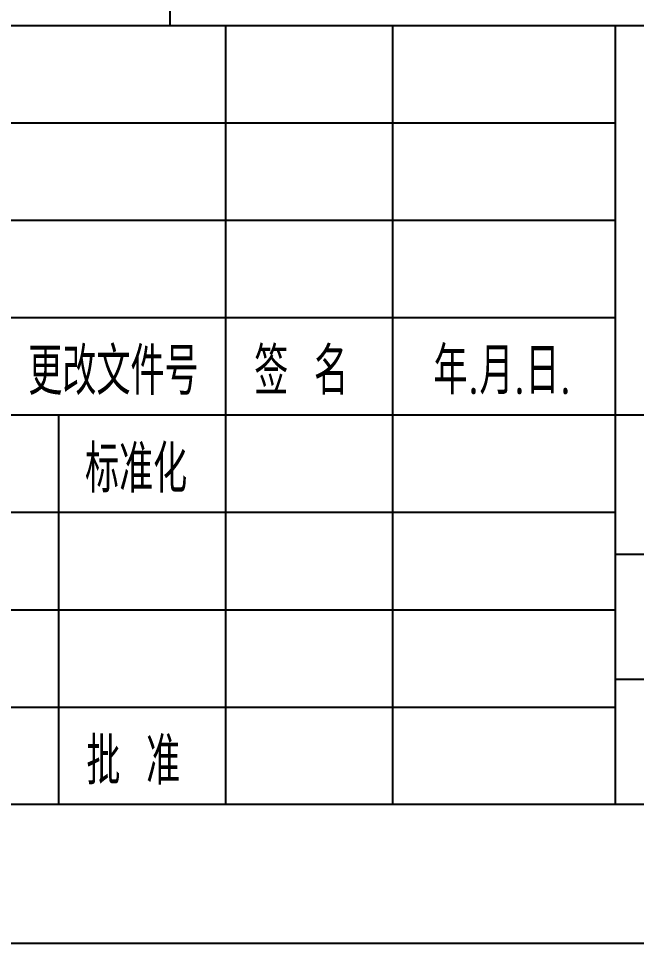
# Model space of a CAD drawing. Extents: x 1363 to 67199, y -3932 to -3338.
# Drawn here: x 1630.3 to 1674.7, y -3932.2 to -3865.7 of the extents above; entities that cross this region are included whole.
import ezdxf

# ---------------------------------------------------------------- set-up
doc = ezdxf.new("R2010")
doc.units = 0
doc.linetypes.add('DASHDOT', pattern=[18, 15, -1, 1, -1])
doc.layers.get('0').update_dxf_attribs({"linetype": 'DASHDOT'})
for name, color, linetype in [('1', 7, 'CONTINUOUS'), ('2', 4, 'CONTINUOUS'), ('3', 7, 'CONTINUOUS')]:
    doc.layers.add(name, color=color, linetype=linetype)
doc.styles.get("Standard").update_dxf_attribs({"font": 'gbenor.shx', "bigfont": 'gbcbig.shx'})

# ---------------------------------------------------------------- blocks, each defined once
blk = doc.blocks.new('Cadt1')
at = {"layer": '1'}
for p, q in [((1593.217, -3866.218), (1773.217, -3866.218)), ((1645.217, -3922.218), (1645.217, -3866.218)), ((1657.217, -3922.218), (1657.217, -3866.218)), ((1673.217, -3922.218), (1673.217, -3866.218)), ((1593.217, -3887.218), (1673.217, -3887.218)), ((1593.217, -3894.218), (1723.217, -3894.218)), ((1633.217, -3922.218), (1633.217, -3894.218)), ((1593.217, -3901.218), (1673.217, -3901.218)), ((1673.217, -3904.218), (1773.217, -3904.218)), ((1673.217, -3913.218), (1723.217, -3913.218)), ((1773.217, -3922.218), (1388.217, -3922.218))]:
    blk.add_line(p, q, dxfattribs=at)
at = {"layer": '2'}
for p, q in [((1593.217, -3873.218), (1673.217, -3873.218, 1)), ((1593.217, -3880.218), (1673.217, -3880.218)), ((1593.217, -3908.218), (1673.217, -3908.218)), ((1593.217, -3915.218), (1673.217, -3915.218)), ((1783.217, -3932.218), (1363.217, -3932.218))]:
    blk.add_line(p, q, dxfattribs=at)

msp = doc.modelspace()

# ---------------------------------------------------------------- linework, layer by layer
at = {"layer": '1'}
msp.add_line((1641.217, -3866.218), (1641.217, -3789.218), dxfattribs=at)

# ---------------------------------------------------------------- block references
msp.add_blockref('Cadt1', (0, 0))

# ---------------------------------------------------------------- texts
at = {"layer": '3', "char_height": 3.4, "width": 65536, "attachment_point": 7}
for s, insert in [('更改文件号', (1631.027, -3892.79)), ('签 名', (1647.26, -3892.774)), ('年.月.日.', (1660.143, -3892.743)), ('标准化', (1635.102, -3899.805)), ('批 准', (1635.201, -3920.805))]:
    msp.add_mtext(s, dxfattribs=dict(at, insert=insert))

doc.saveas('drawing.dxf')
